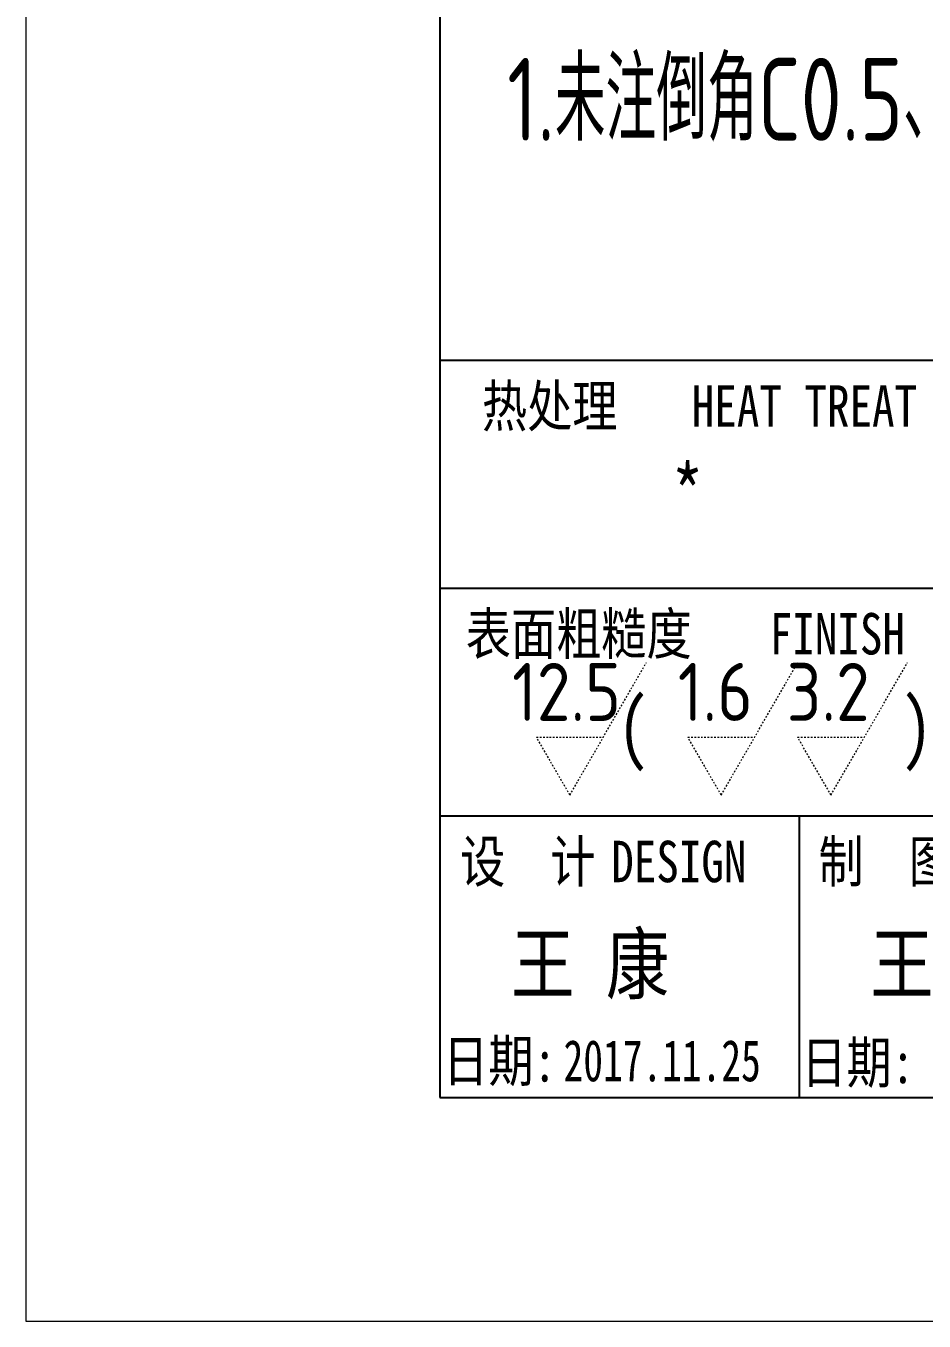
# Model space of a CAD drawing. Header units: millimetres. Extents: x -24576 to 201447, y -42879 to 13513.
# Drawn here: x 39723.6 to 39777.8, y 6233 to 6311.2 of the extents above; entities that cross this region are included whole.
import ezdxf
from ezdxf.enums import TextEntityAlignment as Align

# ---------------------------------------------------------------- set-up
doc = ezdxf.new("R2010")
doc.units = ezdxf.units.MM
doc.header["$LTSCALE"] = 0.5
doc.linetypes.add('DOT2', pattern=[0.125, 0, -0.125])
doc.layers.add('图\\M+19E79\\M+195B6\\M+18E9A', color=7, linetype='Continuous')
for name, color, linetype, lineweight in [('图框', 7, 'Continuous', 18), ('标注线', 3, 'Continuous', 18), ('热处理', 7, 'Continuous', 20)]:
    doc.layers.add(name, color=color, linetype=linetype, lineweight=lineweight)
doc.layers.add('打印', color=7, linetype='Continuous', lineweight=15, plot=False)
doc.styles.add('国标', font='simfang.ttf', dxfattribs={"width": 0.8})
doc.styles.add('机械长仿宋', font='gbenor.shx', dxfattribs={"height": 1, "bigfont": 'gbcbig.shx'})

# ---------------------------------------------------------------- blocks, each defined once
blk = doc.blocks.new('GZDEH零件A4图框V01版')
at = {"layer": '图\\M+19E79\\M+195B6\\M+18E9A', "linetype": 'Continuous'}
for p, q in [((25, 292), (25, 13.5)), ((25, 13.5), (205, 13.5))]:
    blk.add_line(p, q, dxfattribs=at)
at = {"layer": '图\\M+19E79\\M+195B6\\M+18E9A', "color": 9}
for p, q in [((205, 58), (25, 58)), ((25, 44.25), (205, 44.25)), ((25, 30.5), (205, 30.5)), ((46.68, 30.5), (46.68, 13.5)), ((46.68, 30.5), (46.68, 13.5))]:
    blk.add_line(p, q, dxfattribs=at)
at = {"layer": '打印', "linetype": 'Continuous'}
for p, q in [((0, 297), (0, 0)), ((0, 0), (210, 0))]:
    blk.add_line(p, q, dxfattribs=at)
at = {"layer": '图\\M+19E79\\M+195B6\\M+18E9A', "color": 9, "style": '国标', "width": 0.8}
for s, p in [('热处理', (27.536, 54.001)), ('表面粗糙度', (26.557, 40.251)), (' DESIGN', (33.978, 26.501))]:
    blk.add_text(s, height=2.5, dxfattribs=at).set_placement(p)
for s, p in [('HEAT TREAT', (47.004, 54.001)), ('FINISH', (48.99, 40.251)), ('设  计', (30.303, 26.501)), ('制  图', (51.941, 26.501)), ('日期:', (28.597, 14.462)), ('日期:', (50.223, 14.365))]:
    blk.add_text(s, height=2.5, dxfattribs=at).set_placement(p, align=Align.CENTER)
blk = doc.blocks.new('CCD3.2')
at = {"color": 1, "linetype": 'DOT2'}
for p, q in [((0, 0), (4.619, 8)), ((0, 0), (-2.021, 3.5)), ((-2.021, 3.5), (2.021, 3.5))]:
    blk.add_line(p, q, dxfattribs=at)
at = {"layer": '图\\M+19E79\\M+195B6\\M+18E9A', "color": 3, "style": '机械长仿宋'}
blk.add_text('3.2', height=3.5, dxfattribs=at).set_placement((-2.675, 4.475))
blk = doc.blocks.new('CCD12.5')
at = {"color": 1, "linetype": 'DOT2'}
for p, q in [((-0.045, 0.078), (4.574, 8.078)), ((-0.045, 0.078), (-2.066, 3.578)), ((-2.066, 3.578), (1.976, 3.578))]:
    blk.add_line(p, q, dxfattribs=at)
at = {"layer": '图\\M+19E79\\M+195B6\\M+18E9A', "color": 3, "style": '机械长仿宋'}
blk.add_text('12.5', height=3.5, dxfattribs=at).set_placement((-3.536, 4.553))
blk = doc.blocks.new('CCD1.6')
at = {"color": 1, "linetype": 'DOT2'}
for p, q in [((0, 0), (4.619, 8)), ((0, 0), (-2.021, 3.5)), ((-2.021, 3.5), (2.021, 3.5))]:
    blk.add_line(p, q, dxfattribs=at)
at = {"layer": '图\\M+19E79\\M+195B6\\M+18E9A', "color": 3, "style": '机械长仿宋'}
blk.add_text('1.6', height=3.5, dxfattribs=at).set_placement((-2.621, 4.475))

msp = doc.modelspace()

# ---------------------------------------------------------------- block references
at = {"layer": '图框'}
msp.add_blockref('GZDEH零件A4图框V01版', (39723.585, 6233.014), dxfattribs=at)
at = {"layer": '打印', "color": 7}
msp.add_blockref('CCD12.5', (39756.473, 6264.699), dxfattribs=at)
at = {"layer": '标注线', "color": 7}
for name, p in [('CCD1.6', (39765.566, 6264.777)), ('CCD3.2', (39772.193, 6264.777))]:
    msp.add_blockref(name, p, dxfattribs=at)

# ---------------------------------------------------------------- texts
at = {"layer": '图\\M+19E79\\M+195B6\\M+18E9A', "color": 2, "linetype": 'ByBlock', "lineweight": 9, "style": '机械长仿宋', "width": 0.85}
msp.add_text('1.未注倒角C0.5、去毛刺; ', height=5, dxfattribs=at).set_placement((39752.643, 6304.283))
at = {"layer": '图\\M+19E79\\M+195B6\\M+18E9A', "color": 3, "style": '国标'}
for s, height, width, p in [('(        )', 3.5, 0.8, (39759.29, 6267.137)), ('王 康', 3.5, 0.8, (39752.883, 6252.831)), ('王 康', 3.5, 0.8, (39774.563, 6252.831)), ('2017.11.25', 2.5, 0.7, (39756.048, 6247.494))]:
    msp.add_text(s, height=height, dxfattribs=dict(at, width=width)).set_placement(p)
at = {"layer": '热处理', "color": 3, "style": '国标', "width": 0.8}
msp.add_text('      *', height=3.5, dxfattribs=at).set_placement((39751.154, 6281.207))

doc.saveas('drawing.dxf')
